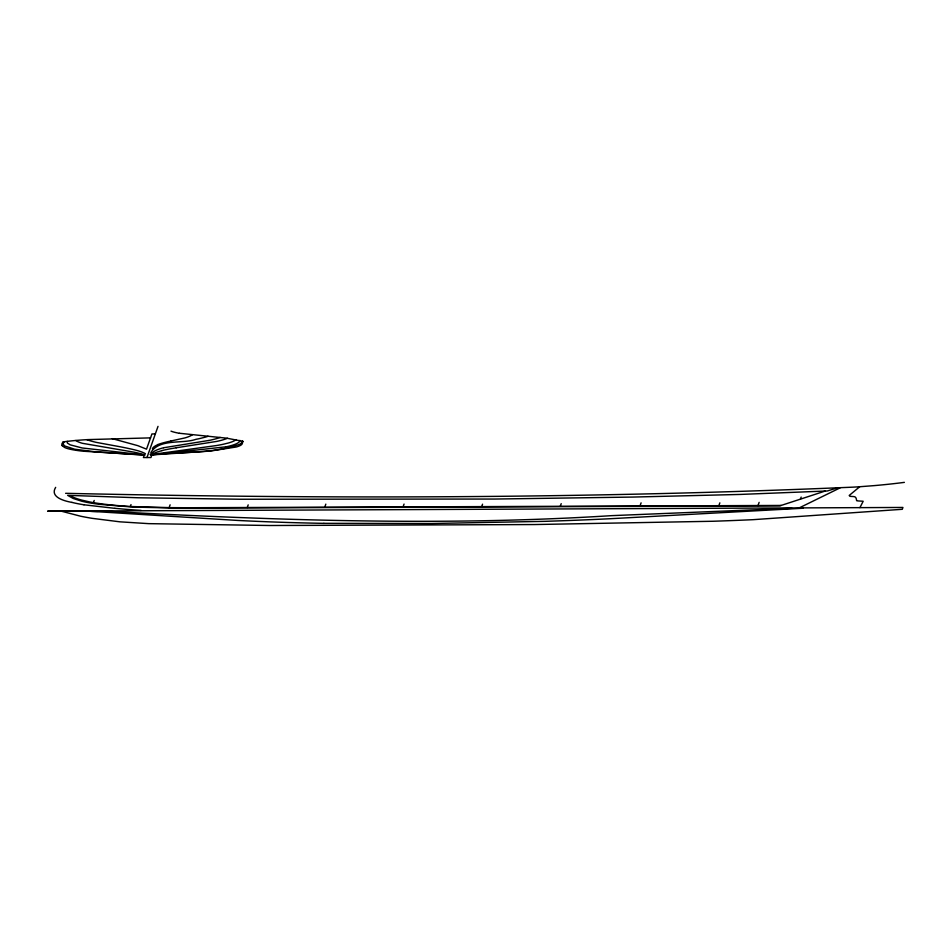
<?xml version="1.0" encoding="UTF-8"?>
<svg xmlns="http://www.w3.org/2000/svg" width="952" height="952" viewBox="0 0 952 952"><rect width="100%" height="100%" fill="white"/><g stroke="black" fill="none" stroke-linecap="round" stroke-linejoin="round"><path stroke-width="1.43" d="M242.998 441.347L226.778 438.182L179.381 433.267M242.95 441.502L242.177 443.81A47.029 7.759 -0.8 0 1 242.022 444.132A41.507 6.854 -0.8 0 1 236.441 446.964L210.404 451.046L151.059 454.961L225.624 446.857M93.439 502.62L94.212 500.466M144.157 455.425L143.395 457.543L150.94 457.519L151.618 455.615M146.965 457.531L158.02 426.365M130.341 506.464L131.007 504.596M71.638 496.456A114.478 18.897 -0.8 0 0 81.789 500.121L89.666 501.93A96.628 15.946 -0.8 0 0 95.188 502.918A104.244 17.207 -0.8 0 0 132.673 506.583L169.111 507.618L170.11 504.822M247.258 507.511L248.186 504.869M324.739 507.214L325.822 504.132M403.053 506.904L404.065 504.072M481.7 506.607L482.557 504.179M560.264 506.297L561.204 503.656M639.982 505.988L641.101 502.846M718.843 505.69L719.855 502.846M758.006 505.536L759.137 502.347M800.442 499.145L801.168 497.087M150.844 452.545C159.603 438.241 182.237 444.215 196.1 439.277A47.576 7.854 -0.8 0 0 198.766 438.777L205.156 437.194A84.799 13.994 -0.8 0 0 208.071 436.266M859.93 507.618L863.178 501.252L857.919 500.919A6.509 1.071 -0.8 0 1 856.633 500.657C856.253 498.467 856.11 496.682 853.587 496.551L850.898 496.408A4.439 0.738 -0.8 0 1 849.803 496.23L849.22 495.457L859.739 486.734L874.4 485.603A173.538 28.643 -0.8 0 0 904.376 482.367M55.656 487.364C49.433 497.301 64.891 501.133 71.9 502.394M67.306 441.395L67.366 443.037L70.198 444.846L82.122 447.964L144.644 454.973L83.086 451.212A57.453 9.484 -0.8 0 1 69.555 449.094A44.113 7.283 -0.8 0 1 64.45 447.392L62.261 445.679M152.034 453.081L150.083 454.461M64.058 441.823L63.058 443.918L64.557 445.917L74.637 449.213L95.259 451.795L132.982 454.378A263.276 43.447 -0.8 0 0 144.644 454.973M799.299 507.856L840.116 487.864M157.937 444.608L156.628 445.203A79.897 13.185 -0.8 0 0 152.38 448.82M825.087 491.089L779.878 505.857L179 508.13L133.173 507.083L99.341 504.334A90.023 14.863 -0.8 0 1 81.515 501.157L73.173 498.479L67.64 495.349L138.361 497.777L239.987 499.241L494.528 499.05L633.104 497.063L739.894 494.445L827.336 490.982L836.832 488.031M162.007 450.593L157.056 452.093A82.955 13.697 -0.8 0 0 151.071 454.973A35.188 5.807 -0.8 0 1 155.295 454.009L216.52 445.536A83.633 13.804 -0.8 0 0 223.03 444.31L228.551 442.966A62.475 10.317 -0.8 0 0 236.167 439.598M163.744 447.737L208.476 440.514M170.813 441.014L184.795 437.944A49.694 8.199 -0.8 0 0 186.663 437.385L188.627 436.682A79.623 13.138 -0.8 0 0 192.292 434.874M176.191 447.785L216.866 441.395A75.97 12.543 -0.8 0 0 227.469 438.277M151.059 454.961C180.345 451.355 211.463 454.235 239.559 444.334A80.765 13.328 -0.8 0 0 242.486 440.895M803.095 508.237L610.732 518.697A652.025 107.612 -0.8 0 1 545.27 521.327L431.542 523.505L323.906 523.338M791.874 508.285L611.601 515.651C441.466 526.337 271.046 520.232 101.019 510.95A7.675 1.261 -0.8 0 1 97.401 511.391L92.939 511.402A21.206 3.499 -0.8 0 1 85.882 511.022M150.535 437.872L88.048 439.598A67.045 11.067 -0.8 0 0 63.058 441.918M155.331 433.933L151.927 433.945L146.525 449.165L137.826 445.667L112.193 438.634M781.14 505.441L191.876 507.725A194.744 32.142 -0.8 0 1 186.175 507.737L169.111 507.618M62.023 511.367L80.611 516.21A177.131 29.238 -0.8 0 0 92.273 518.352L119.916 521.827L148.726 523.648L269.928 525.504L534.465 524.552L713.096 521.256A566.416 93.486 -0.8 0 0 753.127 519.673L902.282 509.296L902.936 507.452L47.6 511.176L85.918 511.01L237.81 520.447A482.926 79.706 -0.8 0 0 323.882 523.35M65.617 493.315C328.19 499.193 591.085 498.408 853.504 487.127A164.422 27.132 -0.8 0 0 859.739 486.734M114.883 508.344L83.99 504.786M141.134 510.415A238.857 39.425 -0.8 0 1 114.918 508.332M83.943 504.798A107.064 17.671 -0.8 0 1 71.936 502.394M86.906 439.669A104.898 17.314 -0.8 0 0 96.521 442.43L118.667 446.488A255.933 42.245 -0.8 0 1 131.971 449.237L133.566 449.618A87.096 14.375 -0.8 0 1 145.418 453.711M75.851 440.49A64.201 10.603 -0.8 0 0 82.372 443.299L133.53 452.093A85.859 14.173 -0.8 0 1 144.752 454.973M62.13 445.691A84.085 13.875 -0.8 0 1 63.308 441.954M179.309 433.279A50.218 8.282 -0.8 0 1 170.991 431.149M157.711 444.596A86.834 14.328 -0.8 0 1 170.92 441.026M220.198 437.42A72.114 11.9 -0.8 0 1 208.583 440.526M152.237 453.081A71.091 11.733 -0.8 0 1 163.661 447.726M161.804 450.582A93.498 15.434 -0.8 0 1 176.263 447.809M239.892 440.407A58.655 9.675 -0.8 0 1 225.838 446.881"/></g></svg>
